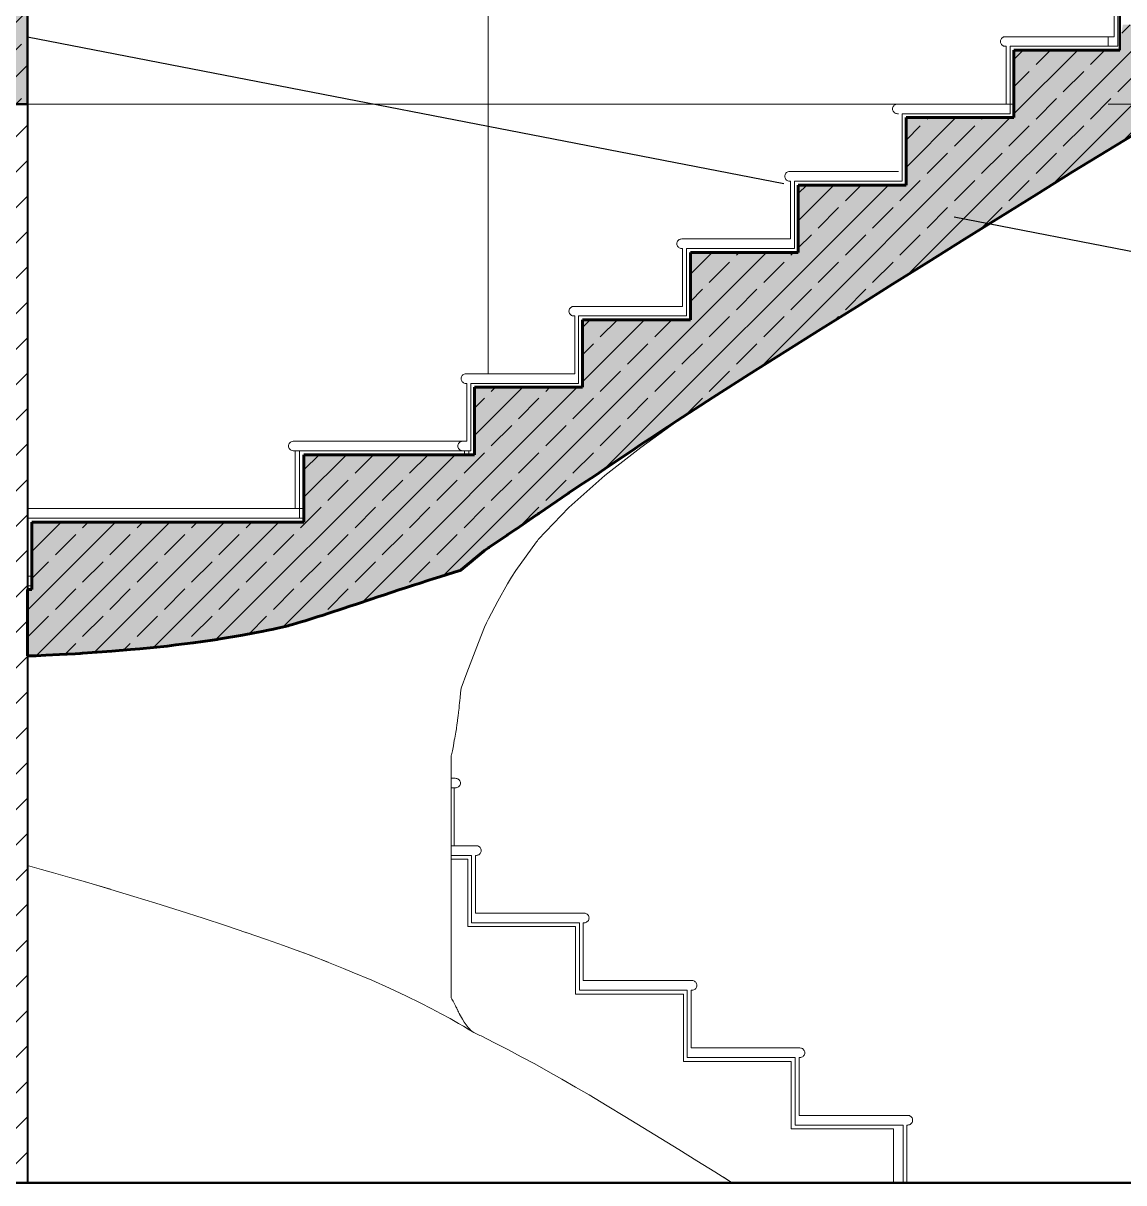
# Model space of a CAD drawing. Extents: x -1929 to 256751, y -18317 to 36108.
# Drawn here: x 3208.1 to 3493.8, y 790 to 1091 of the extents above; entities that cross this region are included whole.
import ezdxf

# ---------------------------------------------------------------- set-up
doc = ezdxf.new("R2010")
doc.units = 0
doc.header["$LTSCALE"] = 5
doc.header["$MEASUREMENT"] = 0
doc.linetypes.add('- Скирити линии', pattern=[245, 200, -45])
for name, color, linetype in [('1 _ Греди - Основни.Structural - Bearing', 7, 'Continuous'), ('1 _ Плочи - Основни.Structural - Bearing', 7, 'Continuous'), ('7 _ - Основни елементи.2D Elements', 7, 'Continuous'), ('Structural - Bearing', 7, 'Continuous'), ('Structural - Stair & Railing', 7, 'Continuous')]:
    doc.layers.add(name, color=color, linetype=linetype)
pattern_1 = [(45, (3672.576, 1105.042), (-7.07107, 7.07107), []), (45, (3669.04, 1108.577), (-7.07107, 7.07107), [7.5, -2.5])]

msp = doc.modelspace()

# ---------------------------------------------------------------- hatches: boundary and pattern name
at = {"layer": '1 _ Греди - Основни.Structural - Bearing', "linetype": 'Continuous', "lineweight": 15}
msp.add_hatch(color=9, dxfattribs=at).paths.add_polyline_path([(3184.25, 1105.04), (3184.25, 1070.04), (3209.25, 1070.04), (3209.25, 1105.04)])
at = {"layer": '1 _ Греди - Основни.Structural - Bearing', "linetype": 'Continuous', "lineweight": 13, "true_color": 0x2b2b2b}
h = msp.add_hatch(dxfattribs=at)
h.set_pattern_fill('1_СТОМАНОБЕТОН_0001', color=250, scale=0.05, style=0, pattern_type=2)
h.set_pattern_definition(pattern_1)
h.paths.add_polyline_path([(3184.25, 1105.04), (3184.25, 1070.04), (3209.25, 1070.04), (3209.25, 1105.04)])
at = {"layer": 'Structural - Bearing', "linetype": 'Continuous', "lineweight": 15, "true_color": 0x5e5e5e}
h = msp.add_hatch(dxfattribs=at)
h.set_pattern_fill('COMMON_BRICK_0001', color=251, scale=0.05, style=0, pattern_type=2)
h.set_pattern_definition([(45, (3672.576, 1105.0416), (-4.596194, 4.596194), [])])
h.paths.add_polyline_path([(3184.25, 1070.04), (3184.25, 790.04), (3209.25, 790.04), (3209.25, 1070.04)])
at = {"layer": 'Structural - Stair & Railing', "linetype": 'Continuous', "lineweight": 15}
msp.add_hatch(color=9, dxfattribs=at).paths.add_polyline_path([(3209.25, 944.04), (3209.25, 926.8), (3211.5, 926.87), (3214.04, 926.97), (3217.54, 927.14), (3221.65, 927.39), (3222.96, 927.46), (3223.53, 927.5), (3231.12, 928.03), (3236.01, 928.46), (3238.43, 928.66), (3245.47, 929.38), (3247.79, 929.66), (3252.24, 930.21), (3257.23, 930.93), (3258.45, 931.1), (3258.76, 931.15), (3265.06, 932.18), (3268.15, 932.77), (3270.07, 933.13), (3271.73, 933.48), (3273.12, 933.76), (3273.78, 933.9), (3276.94, 934.65), (3277.01, 934.67), (3278.05, 934.97), (3280.33, 935.65), (3281.36, 935.95), (3282.4, 936.27), (3284.68, 937), (3285.72, 937.32), (3287.44, 937.88), (3291.22, 939.13), (3292.94, 939.69), (3294.66, 940.26), (3298.44, 941.54), (3300.16, 942.11), (3301.88, 942.67), (3305.66, 943.95), (3307.38, 944.51), (3307.93, 944.69), (3309.16, 945.09), (3309.72, 945.27), (3310.88, 945.63), (3313.43, 946.45), (3314.59, 946.82), (3316.31, 947.35), (3320.09, 948.55), (3321.81, 949.08), (3321.86, 949.12), (3324.78, 951.57), (3324.87, 951.65), (3327.8, 954.11), (3327.84, 954.14), (3328.89, 954.86), (3328.97, 954.92), (3333.79, 958.19), (3333.86, 958.24), (3335.96, 959.67), (3336.07, 959.74), (3341.33, 963.3), (3341.4, 963.35), (3341.83, 963.65), (3341.95, 963.73), (3349.7, 969.03), (3349.81, 969.11), (3352.17, 970.75), (3356.79, 973.75), (3359.15, 975.4), (3361.51, 977.02), (3366.12, 980.07), (3368.48, 981.68), (3370.84, 983.25), (3375.45, 986.26), (3377.81, 987.83), (3387.13, 993.87), (3396.46, 999.82), (3405.8, 1005.72), (3415.13, 1011.58), (3424.46, 1017.42), (3433.8, 1023.26), (3443.13, 1029.09), (3452.46, 1034.92), (3461.8, 1040.76), (3471.13, 1046.59), (3480.46, 1052.42), (3544.02, 1091.04), (3493.59, 1090.63), (3492.31, 1084.04), (3465.31, 1084.04), (3465.31, 1066.54), (3437.31, 1066.54), (3437.31, 1049.04), (3409.31, 1049.04), (3409.31, 1031.54), (3381.31, 1031.54), (3381.31, 1014.04), (3353.31, 1014.04), (3353.31, 996.54), (3325.31, 996.54), (3325.31, 979.04), (3280.98, 979.04), (3280.98, 961.54), (3210.35, 961.54), (3210.35, 944.04)])
at = {"layer": 'Structural - Stair & Railing', "linetype": 'Continuous', "lineweight": 13, "true_color": 0x2b2b2b}
h = msp.add_hatch(dxfattribs=at)
h.set_pattern_fill('1_СТОМАНОБЕТОН_0001', color=250, scale=0.05, style=0, pattern_type=2)
h.set_pattern_definition(pattern_1)
h.paths.add_polyline_path([(3209.25, 944.04), (3209.25, 926.8), (3211.5, 926.87), (3214.04, 926.97), (3217.54, 927.14), (3221.65, 927.39), (3222.96, 927.46), (3223.53, 927.5), (3231.12, 928.03), (3236.01, 928.46), (3238.43, 928.66), (3245.47, 929.38), (3247.79, 929.66), (3252.24, 930.21), (3257.23, 930.93), (3258.45, 931.1), (3258.76, 931.15), (3265.06, 932.18), (3268.15, 932.77), (3270.07, 933.13), (3271.73, 933.48), (3273.12, 933.76), (3273.78, 933.9), (3276.94, 934.65), (3277.01, 934.67), (3278.05, 934.97), (3280.33, 935.65), (3281.36, 935.95), (3282.4, 936.27), (3284.68, 937), (3285.72, 937.32), (3287.44, 937.88), (3291.22, 939.13), (3292.94, 939.69), (3294.66, 940.26), (3298.44, 941.54), (3300.16, 942.11), (3301.88, 942.67), (3305.66, 943.95), (3307.38, 944.51), (3307.93, 944.69), (3309.16, 945.09), (3309.72, 945.27), (3310.88, 945.63), (3313.43, 946.45), (3314.59, 946.82), (3316.31, 947.35), (3320.09, 948.55), (3321.81, 949.08), (3321.86, 949.12), (3324.78, 951.57), (3324.87, 951.65), (3327.8, 954.11), (3327.84, 954.14), (3328.89, 954.86), (3328.97, 954.92), (3333.79, 958.19), (3333.86, 958.24), (3335.96, 959.67), (3336.07, 959.74), (3341.33, 963.3), (3341.4, 963.35), (3341.83, 963.65), (3341.95, 963.73), (3349.7, 969.03), (3349.81, 969.11), (3352.17, 970.75), (3356.79, 973.75), (3359.15, 975.4), (3361.51, 977.02), (3366.12, 980.07), (3368.48, 981.68), (3370.84, 983.25), (3375.45, 986.26), (3377.81, 987.83), (3387.13, 993.87), (3396.46, 999.82), (3405.8, 1005.72), (3415.13, 1011.58), (3424.46, 1017.42), (3433.8, 1023.26), (3443.13, 1029.09), (3452.46, 1034.92), (3461.8, 1040.76), (3471.13, 1046.59), (3480.46, 1052.42), (3542.85, 1090.33), (3493.59, 1090.63), (3492.84, 1084.04), (3465.31, 1084.04), (3465.31, 1066.54), (3437.31, 1066.54), (3437.31, 1049.04), (3409.31, 1049.04), (3409.31, 1031.54), (3381.31, 1031.54), (3381.31, 1014.04), (3353.31, 1014.04), (3353.31, 996.54), (3325.31, 996.54), (3325.31, 979.04), (3280.98, 979.04), (3280.98, 961.54), (3210.35, 961.54), (3210.35, 944.04)])

# ---------------------------------------------------------------- linework, layer by layer
at = {"layer": '1 _ Греди - Основни.Structural - Bearing', "color": 7, "linetype": 'Continuous', "lineweight": 50, "ltscale": 0.01}
for p, q in [((3209.25, 1105.04), (3209.25, 1070.04)), ((3209.25, 1070.04), (3184.25, 1070.04))]:
    msp.add_line(p, q, dxfattribs=at)
at = {"layer": '1 _ Плочи - Основни.Structural - Bearing', "color": 7, "linetype": 'Continuous', "lineweight": 50, "ltscale": 0.01}
msp.add_line((3492.84, 1105.04), (3492.84, 1084.04), dxfattribs=at)
at = {"layer": '7 _ - Основни елементи.2D Elements', "linetype": '- Скирити линии', "lineweight": 25, "ltscale": 0.2, "flags": 128}
msp.add_lwpolyline([(3209.25, 1087.54), (4394.25, 857.31)], dxfattribs=at)
at = {"layer": 'Structural - Bearing', "color": 251, "linetype": 'Continuous', "lineweight": 20, "ltscale": 0.01, "true_color": 0x6a6a6a}
for p, q in [((3328.8, 1381.04), (3328.8, 1000.04)), ((3435.06, 1070.04), (3209.25, 1070.04)), ((3465.31, 1070.04), (3463.31, 1070.04)), ((3544.02, 1070.04), (3489.81, 1070.04))]:
    msp.add_line(p, q, dxfattribs=at)
at = {"layer": 'Structural - Bearing', "color": 7, "linetype": 'Continuous', "lineweight": 40, "ltscale": 0.01}
for p, q in [((3209.25, 1070.04), (3209.25, 965.04)), ((3209.25, 965.04), (3209.25, 962.54)), ((3209.25, 962.54), (3209.25, 944.04)), ((3209.25, 926.8), (3209.25, 790.04))]:
    msp.add_line(p, q, dxfattribs=at)
at = {"layer": 'Structural - Bearing', "color": 7, "linetype": 'Continuous', "lineweight": 50, "ltscale": 0.01}
for p, q in [((3209.25, 790.04), (3184.25, 790.04)), ((3553.02, 790.04), (3209.25, 790.04))]:
    msp.add_line(p, q, dxfattribs=at)
at = {"layer": 'Structural - Stair & Railing', "linetype": 'Continuous', "lineweight": 15, "ltscale": 0.01}
for p, q in [((3491.31, 1105.04), (3491.31, 1087.54)), ((3492.31, 1105.04), (3492.31, 1087.54)), ((3489.81, 1085.04), (3489.81, 1087.54)), ((3492.31, 1087.54), (3492.31, 1085.04)), ((3463.31, 1085.04), (3463.31, 1070.04)), ((3464.31, 1085.04), (3464.31, 1070.04)), ((3492.31, 1085.04), (3464.31, 1085.04)), ((3464.31, 1070.04), (3464.31, 1067.54)), ((3436.31, 1067.54), (3436.31, 1052.54)), ((3464.31, 1067.54), (3436.31, 1067.54)), ((3436.31, 1052.54), (3436.31, 1050.04)), ((3407.31, 1050.04), (3407.31, 1035.04)), ((3408.31, 1050.04), (3408.31, 1035.04)), ((3436.31, 1050.04), (3408.31, 1050.04)), ((3379.31, 1032.54), (3379.31, 1017.54)), ((3380.31, 1032.54), (3380.31, 1017.54)), ((3408.31, 1032.54), (3380.31, 1032.54)), ((3408.31, 1035.04), (3408.31, 1032.54)), ((3380.31, 1017.54), (3380.31, 1015.04)), ((3351.31, 1015.04), (3351.31, 1000.04)), ((3352.31, 1015.04), (3352.31, 1000.04)), ((3380.31, 1015.04), (3352.31, 1015.04)), ((3352.31, 1000.04), (3352.31, 997.54)), ((3323.31, 997.54), (3323.31, 982.54)), ((3324.31, 997.54), (3324.31, 982.54)), ((3352.31, 997.54), (3324.31, 997.54)), ((3321, 981.51), (3320.98, 981.29)), ((3320.98, 981.29), (3321, 981.07)), ((3321.06, 981.72), (3321, 981.51)), ((3321.17, 981.92), (3321.06, 981.72)), ((3321.31, 982.1), (3321.17, 981.92)), ((3321.48, 982.25), (3321.31, 982.1)), ((3321.69, 982.37), (3321.48, 982.25)), ((3321.91, 982.47), (3321.69, 982.37)), ((3322.15, 982.52), (3321.91, 982.47)), ((3322.39, 982.54), (3322.15, 982.52)), ((3324.31, 982.54), (3324.31, 980.04)), ((3278.71, 980.04), (3279.84, 980.04)), ((3278.71, 980.04), (3278.71, 965.04)), ((3279.84, 980.04), (3278.71, 980.04)), ((3279.84, 980.04), (3279.84, 965.04)), ((3324.31, 980.04), (3279.84, 980.04)), ((3321, 981.07), (3321.06, 980.86)), ((3321.06, 980.86), (3321.17, 980.67)), ((3321.17, 980.67), (3321.31, 980.49)), ((3321.31, 980.49), (3321.48, 980.33)), ((3321.48, 980.33), (3321.69, 980.21)), ((3321.69, 980.21), (3321.91, 980.12)), ((3321.91, 980.12), (3322.15, 980.06)), ((3322.15, 980.06), (3322.39, 980.04)), ((3322.68, 979.04), (3322.68, 980.04)), ((3323.81, 980.04), (3323.81, 979.04)), ((3278.71, 965.04), (3209.25, 965.04)), ((3278.71, 965.04), (3280.98, 965.04)), ((3279.84, 965.04), (3279.84, 962.54)), ((3279.84, 962.54), (3209.25, 962.54)), ((3279.84, 962.54), (3280.98, 962.54)), ((3209.25, 947.54), (3210.35, 947.54)), ((3209.25, 945.04), (3210.35, 945.04)), ((3250.88, 930.04), (3250.89, 930.04)), ((3319.25, 895.04), (3320.27, 895.04)), ((3320.27, 895.04), (3320.51, 895.02)), ((3320.51, 895.02), (3320.74, 894.97)), ((3320.74, 894.97), (3320.95, 894.87)), ((3320.95, 894.87), (3321.15, 894.75)), ((3321.15, 894.75), (3321.31, 894.6)), ((3321.31, 894.6), (3321.45, 894.42)), ((3321.45, 894.42), (3321.55, 894.22)), ((3321.55, 894.22), (3321.61, 894.01)), ((3321.61, 894.01), (3321.63, 893.79)), ((3319.25, 892.54), (3320, 892.54)), ((3320, 892.54), (3319.25, 892.54)), ((3320, 877.54), (3320, 892.54)), ((3320, 892.54), (3320.27, 892.54)), ((3320.51, 892.56), (3320.27, 892.54)), ((3320.74, 892.62), (3320.51, 892.56)), ((3320.95, 892.71), (3320.74, 892.62)), ((3321.15, 892.83), (3320.95, 892.71)), ((3321.31, 892.99), (3321.15, 892.83)), ((3321.45, 893.17), (3321.31, 892.99)), ((3321.55, 893.36), (3321.45, 893.17)), ((3321.61, 893.57), (3321.55, 893.36)), ((3321.63, 893.79), (3321.61, 893.57)), ((3319.25, 877.54), (3320, 877.54)), ((3320, 877.54), (3325.77, 877.54)), ((3325.77, 877.54), (3325.98, 877.52)), ((3325.98, 877.52), (3326.19, 877.47)), ((3326.19, 877.47), (3326.39, 877.37)), ((3326.39, 877.37), (3326.57, 877.25)), ((3326.57, 877.25), (3326.72, 877.1)), ((3326.72, 877.1), (3326.85, 876.92)), ((3326.85, 876.92), (3326.94, 876.72)), ((3326.94, 876.72), (3327, 876.51)), ((3327, 876.07), (3326.94, 875.86)), ((3327, 876.51), (3327.02, 876.29)), ((3327.02, 876.29), (3327, 876.07)), ((3319.25, 875.04), (3324.52, 875.04)), ((3324.52, 875.04), (3324.52, 860.04)), ((3325.52, 860.04), (3325.52, 875.04)), ((3325.52, 875.04), (3325.77, 875.04)), ((3325.98, 875.06), (3325.77, 875.04)), ((3326.19, 875.12), (3325.98, 875.06)), ((3326.39, 875.21), (3326.19, 875.12)), ((3326.57, 875.33), (3326.39, 875.21)), ((3326.72, 875.49), (3326.57, 875.33)), ((3326.85, 875.67), (3326.72, 875.49)), ((3326.94, 875.86), (3326.85, 875.67)), ((3324.52, 857.54), (3324.52, 860.04)), ((3325.52, 860.04), (3353.77, 860.04)), ((3353.77, 860.04), (3353.98, 860.02)), ((3353.98, 860.02), (3354.19, 859.97)), ((3354.19, 859.97), (3354.39, 859.87)), ((3354.39, 859.87), (3354.57, 859.75)), ((3354.57, 859.75), (3354.72, 859.6)), ((3354.72, 857.99), (3354.57, 857.83)), ((3354.72, 859.6), (3354.85, 859.42)), ((3354.85, 858.17), (3354.72, 857.99)), ((3354.85, 859.42), (3354.94, 859.22)), ((3354.94, 858.36), (3354.85, 858.17)), ((3354.94, 859.22), (3355, 859.01)), ((3355, 858.57), (3354.94, 858.36)), ((3355, 859.01), (3355.02, 858.79)), ((3355.02, 858.79), (3355, 858.57)), ((3324.52, 857.54), (3352.52, 857.54)), ((3352.52, 857.54), (3352.52, 842.54)), ((3353.52, 842.54), (3353.52, 857.54)), ((3353.52, 857.54), (3353.77, 857.54)), ((3353.98, 857.56), (3353.77, 857.54)), ((3354.19, 857.62), (3353.98, 857.56)), ((3354.39, 857.71), (3354.19, 857.62)), ((3354.57, 857.83), (3354.39, 857.71)), ((3352.52, 840.04), (3352.52, 842.54)), ((3352.52, 840.04), (3380.52, 840.04)), ((3353.52, 842.54), (3381.77, 842.54)), ((3380.52, 840.04), (3380.52, 825.04)), ((3381.52, 825.04), (3381.52, 840.04)), ((3381.52, 840.04), (3381.77, 840.04)), ((3381.77, 842.54), (3381.98, 842.52)), ((3381.98, 840.06), (3381.77, 840.04)), ((3381.98, 842.52), (3382.19, 842.47)), ((3382.19, 840.12), (3381.98, 840.06)), ((3382.19, 842.47), (3382.39, 842.37)), ((3382.39, 840.21), (3382.19, 840.12)), ((3382.39, 842.37), (3382.57, 842.25)), ((3382.57, 840.33), (3382.39, 840.21)), ((3382.57, 842.25), (3382.72, 842.1)), ((3382.72, 840.49), (3382.57, 840.33)), ((3382.72, 842.1), (3382.85, 841.92)), ((3382.85, 840.67), (3382.72, 840.49)), ((3382.85, 841.92), (3382.94, 841.72)), ((3382.94, 840.86), (3382.85, 840.67)), ((3382.94, 841.72), (3383, 841.51)), ((3383, 841.07), (3382.94, 840.86)), ((3383, 841.51), (3383.02, 841.29)), ((3383.02, 841.29), (3383, 841.07)), ((3380.52, 822.54), (3380.52, 825.04)), ((3381.52, 825.04), (3409.77, 825.04)), ((3409.77, 825.04), (3409.98, 825.02)), ((3409.98, 825.02), (3410.19, 824.97)), ((3410.19, 824.97), (3410.39, 824.87)), ((3410.39, 824.87), (3410.57, 824.75)), ((3410.57, 824.75), (3410.72, 824.6)), ((3380.52, 822.54), (3408.52, 822.54)), ((3408.52, 822.54), (3408.52, 807.54)), ((3409.52, 807.54), (3409.52, 822.54)), ((3409.52, 822.54), (3409.77, 822.54)), ((3409.98, 822.56), (3409.77, 822.54)), ((3410.19, 822.62), (3409.98, 822.56)), ((3410.39, 822.71), (3410.19, 822.62)), ((3410.57, 822.83), (3410.39, 822.71)), ((3410.72, 822.99), (3410.57, 822.83)), ((3410.72, 824.6), (3410.85, 824.42)), ((3410.85, 823.17), (3410.72, 822.99)), ((3410.85, 824.42), (3410.94, 824.22)), ((3410.94, 823.36), (3410.85, 823.17)), ((3410.94, 824.22), (3411, 824.01)), ((3411, 823.57), (3410.94, 823.36)), ((3411, 824.01), (3411.02, 823.79)), ((3411.02, 823.79), (3411, 823.57)), ((3408.52, 805.04), (3408.52, 807.54)), ((3409.52, 807.54), (3437.77, 807.54)), ((3437.77, 807.54), (3437.98, 807.52)), ((3437.98, 807.52), (3438.19, 807.47)), ((3438.19, 807.47), (3438.39, 807.37)), ((3438.39, 807.37), (3438.57, 807.25)), ((3438.57, 807.25), (3438.72, 807.1)), ((3438.72, 807.1), (3438.85, 806.92)), ((3438.85, 806.92), (3438.94, 806.72)), ((3438.94, 806.72), (3439, 806.51)), ((3408.52, 805.04), (3436.52, 805.04)), ((3436.52, 805.04), (3436.52, 790.04)), ((3437.52, 790.04), (3437.52, 805.04)), ((3437.52, 805.04), (3437.77, 805.04)), ((3437.98, 805.06), (3437.77, 805.04)), ((3438.19, 805.12), (3437.98, 805.06)), ((3438.39, 805.21), (3438.19, 805.12)), ((3438.57, 805.33), (3438.39, 805.21)), ((3438.72, 805.49), (3438.57, 805.33)), ((3438.85, 805.67), (3438.72, 805.49)), ((3438.94, 805.86), (3438.85, 805.67)), ((3439, 806.07), (3438.94, 805.86)), ((3439, 806.51), (3439.02, 806.29)), ((3439.02, 806.29), (3439, 806.07))]:
    msp.add_line(p, q, dxfattribs=at)
at = {"layer": 'Structural - Stair & Railing', "linetype": 'Continuous', "lineweight": 60, "ltscale": 0.01}
for p, q in [((3465.31, 1084.04), (3465.31, 1066.54)), ((3492.84, 1084.04), (3465.31, 1084.04)), ((3437.31, 1066.54), (3437.31, 1049.04)), ((3465.31, 1066.54), (3437.31, 1066.54)), ((3409.31, 1049.04), (3409.31, 1031.54)), ((3437.31, 1049.04), (3409.31, 1049.04)), ((3381.31, 1031.54), (3381.31, 1014.04)), ((3409.31, 1031.54), (3381.31, 1031.54)), ((3353.31, 1014.04), (3353.31, 996.54)), ((3381.31, 1014.04), (3353.31, 1014.04)), ((3325.31, 996.54), (3325.31, 979.04)), ((3353.31, 996.54), (3325.31, 996.54)), ((3280.98, 979.04), (3280.98, 961.54)), ((3325.31, 979.04), (3280.98, 979.04)), ((3210.35, 961.54), (3210.35, 944.04)), ((3280.98, 961.54), (3210.35, 961.54)), ((3209.25, 944.04), (3209.25, 926.8)), ((3210.35, 944.04), (3209.25, 944.04))]:
    msp.add_line(p, q, dxfattribs=at)
at = {"layer": 'Structural - Stair & Railing', "linetype": 'Continuous', "lineweight": 13, "ltscale": 0.01}
for p, q in [((3466.48, 1043.68), (3469.43, 1045.53)), ((3461.81, 1040.76), (3466.48, 1043.68)), ((3457.15, 1037.85), (3461.81, 1040.76)), ((3452.48, 1034.93), (3457.15, 1037.85)), ((3449.26, 1032.92), (3452.48, 1034.93)), ((3382.48, 990.83), (3387.13, 993.87)), ((3377.81, 987.65), (3382.48, 990.78)), ((3385.7, 992.93), (3382.48, 990.78)), ((3373.15, 984.28), (3377.81, 987.65)), ((3368.48, 980.91), (3373.15, 984.28)), ((3363.81, 977.29), (3368.48, 980.91)), ((3359.15, 973.66), (3363.81, 977.29)), ((3354.48, 969.51), (3359.15, 973.66)), ((3349.81, 965.36), (3354.48, 969.51)), ((3345.83, 961.19), (3349.81, 965.36)), ((3341.84, 957.03), (3345.83, 961.19)), ((3338.7, 952.71), (3341.4, 956.42)), ((3341.4, 956.42), (3341.62, 956.72)), ((3341.62, 956.72), (3341.84, 957.03)), ((3335.99, 949.01), (3338.7, 952.71)), ((3334.93, 947.28), (3335.99, 949.01)), ((3331.38, 941.01), (3333.86, 945.55)), ((3333.86, 945.55), (3334.93, 947.28)), ((3328.9, 936.47), (3331.38, 941.01)), ((3328.37, 935.38), (3328.9, 936.47)), ((3326.33, 930.33), (3327.84, 934.28)), ((3327.84, 934.28), (3328.37, 935.38)), ((3323.32, 922.42), (3326.33, 930.33)), ((3321.81, 918.46), (3323.32, 922.42)), ((3321.75, 917.83), (3321.81, 918.46)), ((3321.41, 914.6), (3321.48, 915.25)), ((3321.48, 915.25), (3321.54, 915.91)), ((3321.54, 915.91), (3321.57, 916.12)), ((3321.57, 916.12), (3321.59, 916.33)), ((3321.59, 916.33), (3321.63, 916.76)), ((3321.63, 916.76), (3321.68, 917.19)), ((3321.68, 917.19), (3321.75, 917.83)), ((3321.1, 911.87), (3321.14, 912.2)), ((3321.14, 912.2), (3321.21, 912.74)), ((3321.21, 912.74), (3321.27, 913.28)), ((3321.27, 913.28), (3321.34, 913.94)), ((3321.34, 913.94), (3321.41, 914.6)), ((3320.74, 908.94), (3320.86, 909.89)), ((3320.86, 909.89), (3320.87, 909.93)), ((3320.87, 909.93), (3320.98, 910.88)), ((3320.98, 910.88), (3321.02, 911.21)), ((3321.02, 911.21), (3321.06, 911.54)), ((3321.06, 911.54), (3321.1, 911.87)), ((3320.21, 905.49), (3320.44, 906.99)), ((3320.44, 906.99), (3320.57, 907.88)), ((3320.57, 907.88), (3320.61, 908.04)), ((3320.61, 908.04), (3320.74, 908.94)), ((3319.59, 902.17), (3319.8, 903.46)), ((3319.8, 903.46), (3320.04, 904.9)), ((3320.04, 904.9), (3320.21, 905.49)), ((3319.25, 900.98), (3319.28, 901.14)), ((3319.25, 899.87), (3319.25, 900.98)), ((3319.28, 901.14), (3319.59, 902.17)), ((3319.25, 898.52), (3319.25, 899.87)), ((3319.25, 897.59), (3319.25, 898.52)), ((3319.25, 896.16), (3319.25, 897.59)), ((3319.25, 894.6), (3319.25, 896.16)), ((3319.25, 894.06), (3319.25, 894.6)), ((3319.25, 892.46), (3319.25, 894.06)), ((3319.25, 891.4), (3319.25, 892.46)), ((3319.25, 891.23), (3319.25, 891.4)), ((3319.25, 890.16), (3319.25, 891.23)), ((3319.25, 889.03), (3319.25, 890.16)), ((3319.25, 888.98), (3319.25, 889.03)), ((3319.25, 887.86), (3319.25, 888.98)), ((3319.25, 887.25), (3319.25, 887.86)), ((3319.25, 886.65), (3319.25, 887.25)), ((3319.25, 886.05), (3319.25, 886.65)), ((3319.25, 885.45), (3319.25, 886.05)), ((3319.25, 884.74), (3319.25, 885.45)), ((3319.25, 884.03), (3319.25, 884.74)), ((3319.25, 883.31), (3319.25, 884.03)), ((3319.25, 882.6), (3319.25, 883.31)), ((3319.25, 881.89), (3319.25, 882.6)), ((3319.25, 881.18), (3319.25, 881.89)), ((3319.25, 880.47), (3319.25, 881.18)), ((3319.25, 879.76), (3319.25, 880.47)), ((3319.25, 879.05), (3319.25, 879.76)), ((3319.25, 878.33), (3319.25, 879.05)), ((3319.25, 877.62), (3319.25, 878.33)), ((3319.25, 876.91), (3319.25, 877.62)), ((3319.25, 876.08), (3319.25, 876.91)), ((3319.25, 875.26), (3319.25, 876.08)), ((3319.25, 874.6), (3319.25, 875.26)), ((3319.25, 873.95), (3319.25, 874.6)), ((3319.25, 874.04), (3323.52, 874.04)), ((3319.25, 873.05), (3319.25, 873.95)), ((3319.25, 872.14), (3319.25, 873.05)), ((3323.52, 856.54), (3323.52, 874.04)), ((3212.92, 871.35), (3209.25, 872.38)), ((3212.92, 871.35), (3216.04, 870.47)), ((3220.25, 869.29), (3216.04, 870.47)), ((3319.25, 871.24), (3319.25, 872.14)), ((3319.25, 870.34), (3319.25, 871.24)), ((3319.25, 869.64), (3319.25, 870.34)), ((3220.25, 869.29), (3224.3, 868.15)), ((3223.99, 868.24), (3230.79, 866.28)), ((3226.89, 867.4), (3230.87, 866.2)), ((3319.25, 868.94), (3319.25, 869.64)), ((3319.25, 868.24), (3319.25, 868.94)), ((3319.25, 867.54), (3319.25, 868.24)), ((3319.25, 866.84), (3319.25, 867.54)), ((3230.87, 866.2), (3236.81, 864.38)), ((3236.81, 864.38), (3242.55, 862.6)), ((3319.25, 866.14), (3319.25, 866.84)), ((3319.25, 865.44), (3319.25, 866.14)), ((3319.25, 864.74), (3319.25, 865.44)), ((3319.25, 864.05), (3319.25, 864.74)), ((3319.25, 863.35), (3319.25, 864.05)), ((3242.55, 862.6), (3248.84, 860.63)), ((3319.25, 862.65), (3319.25, 863.35)), ((3319.25, 861.95), (3319.25, 862.65)), ((3319.25, 861.29), (3319.25, 861.95)), ((3319.25, 860.64), (3319.25, 861.29)), ((3248.84, 860.63), (3254.87, 858.7)), ((3254.87, 858.7), (3260.65, 856.81)), ((3319.25, 859.98), (3319.25, 860.64)), ((3319.25, 859.32), (3319.25, 859.98)), ((3319.25, 858.65), (3319.25, 859.32)), ((3319.25, 857.99), (3319.25, 858.65)), ((3319.25, 857.32), (3319.25, 857.99)), ((3260.65, 856.81), (3266.18, 854.96)), ((3265.77, 855.1), (3265.98, 855.02)), ((3265.98, 855.02), (3271.26, 853.21)), ((3319.25, 856.65), (3319.25, 857.32)), ((3319.25, 855.99), (3319.25, 856.65)), ((3319.25, 855.33), (3319.25, 855.99)), ((3319.25, 854.66), (3319.25, 855.33)), ((3323.52, 856.54), (3351.52, 856.54)), ((3351.52, 839.04), (3351.52, 856.54)), ((3271.26, 853.21), (3275.67, 851.64)), ((3319.25, 854), (3319.25, 854.66)), ((3319.25, 853.39), (3319.25, 854)), ((3319.25, 852.77), (3319.25, 853.39)), ((3319.25, 852.16), (3319.25, 852.77)), ((3319.25, 851.54), (3319.25, 852.16)), ((3275.67, 851.64), (3279.9, 850.12)), ((3277.79, 850.88), (3279.29, 850.33)), ((3279.29, 850.33), (3283.33, 848.83)), ((3280.97, 849.71), (3283.2, 848.87)), ((3283.2, 848.87), (3287.31, 847.28)), ((3319.25, 850.93), (3319.25, 851.54)), ((3319.25, 850.31), (3319.25, 850.93)), ((3319.25, 849.7), (3319.25, 850.31)), ((3319.25, 849.08), (3319.25, 849.7)), ((3319.25, 848.47), (3319.25, 849.08)), ((3287.4, 847.23), (3285.51, 847.97)), ((3291.28, 845.67), (3287.4, 847.23)), ((3319.25, 847.85), (3319.25, 848.47)), ((3319.25, 847.24), (3319.25, 847.85)), ((3319.25, 846.62), (3319.25, 847.24)), ((3319.25, 846.01), (3319.25, 846.62)), ((3319.25, 845.4), (3319.25, 846.01)), ((3291.28, 845.67), (3293.56, 844.75)), ((3298.6, 842.62), (3293.56, 844.75)), ((3319.25, 844.78), (3319.25, 845.4)), ((3319.25, 844.17), (3319.25, 844.78)), ((3319.25, 843.44), (3319.25, 844.17)), ((3319.25, 842.71), (3319.25, 843.44)), ((3303.25, 840.56), (3298.6, 842.62)), ((3307.5, 838.58), (3303.25, 840.56)), ((3319.25, 842.11), (3319.25, 842.71)), ((3319.25, 841.5), (3319.25, 842.11)), ((3319.25, 840.88), (3319.25, 841.5)), ((3319.25, 840.83), (3319.25, 840.88)), ((3319.25, 840.21), (3319.25, 840.83)), ((3319.25, 840.04), (3319.25, 840.21)), ((3319.25, 840), (3319.25, 840.04)), ((3319.25, 839.83), (3319.25, 840)), ((3319.25, 839.54), (3319.25, 839.83)), ((3311.35, 836.69), (3307.5, 838.58)), ((3319.25, 839.46), (3319.25, 839.54)), ((3319.25, 839.17), (3319.25, 839.46)), ((3319.25, 838.91), (3319.25, 839.17)), ((3319.25, 838.79), (3319.25, 838.91)), ((3319.25, 838.53), (3319.25, 838.79)), ((3319.25, 838.25), (3319.25, 838.53)), ((3319.25, 838.05), (3319.25, 838.25)), ((3319.25, 838.05), (3319.25, 838.25)), ((3319.4, 837.74), (3319.25, 838.05)), ((3319.56, 837.41), (3319.4, 837.74)), ((3319.74, 837.17), (3319.56, 837.41)), ((3319.9, 836.84), (3319.74, 837.17)), ((3320.06, 836.48), (3319.9, 836.84)), ((3351.52, 839.04), (3379.52, 839.04)), ((3379.52, 821.54), (3379.52, 839.04)), ((3314.07, 835.28), (3311.35, 836.69)), ((3314.07, 835.28), (3316.64, 833.92)), ((3316.64, 833.92), (3318.93, 832.65)), ((3320.2, 836.3), (3320.06, 836.48)), ((3320.36, 835.94), (3320.2, 836.3)), ((3320.48, 835.69), (3320.36, 835.94)), ((3320.56, 835.59), (3320.48, 835.69)), ((3320.68, 835.33), (3320.56, 835.59)), ((3320.81, 835.06), (3320.68, 835.33)), ((3320.86, 834.99), (3320.81, 835.06)), ((3320.99, 834.72), (3320.86, 834.99)), ((3321.14, 834.39), (3320.99, 834.72)), ((3321.17, 834.34), (3321.14, 834.39)), ((3321.32, 834.01), (3321.17, 834.34)), ((3321.47, 833.69), (3321.32, 834.01)), ((3318.93, 832.65), (3321.09, 831.43)), ((3321.09, 831.43), (3322.42, 830.66)), ((3321.49, 833.67), (3321.47, 833.69)), ((3321.63, 833.35), (3321.49, 833.67)), ((3322.13, 832.53), (3321.63, 833.35)), ((3322.62, 831.72), (3322.13, 832.53)), ((3323.12, 831.04), (3322.62, 831.72)), ((3323.62, 830.36), (3323.12, 831.04)), ((3322.42, 830.66), (3323.64, 829.94)), ((3323.97, 829.97), (3323.62, 830.36)), ((3323.64, 829.94), (3325.11, 829.08)), ((3324.32, 829.58), (3323.97, 829.97)), ((3324.47, 829.48), (3324.32, 829.58)), ((3324.61, 829.37), (3324.47, 829.48)), ((3325.11, 829.08), (3324.61, 829.37)), ((3325.6, 828.78), (3325.11, 829.08)), ((3325.95, 828.61), (3325.6, 828.78)), ((3326.31, 828.45), (3325.95, 828.61)), ((3326.66, 828.3), (3326.31, 828.45)), ((3327.02, 828.15), (3326.66, 828.3)), ((3330.49, 826.38), (3327.02, 828.15)), ((3333.97, 824.61), (3330.49, 826.38)), ((3337.44, 822.76), (3333.97, 824.61)), ((3340.92, 820.9), (3337.44, 822.76)), ((3344.44, 818.93), (3340.92, 820.9)), ((3347.97, 816.95), (3344.44, 818.93)), ((3379.52, 821.54), (3407.52, 821.54)), ((3407.52, 804.04), (3407.52, 821.54)), ((3351.49, 814.91), (3347.97, 816.95)), ((3355.02, 812.86), (3351.49, 814.91)), ((3359.68, 810.06), (3355.02, 812.86)), ((3364.35, 807.26), (3359.68, 810.06)), ((3369.02, 804.4), (3364.35, 807.26)), ((3373.68, 801.54), (3369.02, 804.4)), ((3407.52, 804.04), (3434.02, 804.04)), ((3434.02, 790.04), (3434.02, 804.04)), ((3378.35, 798.65), (3373.68, 801.54)), ((3383.02, 795.75), (3378.35, 798.65)), ((3387.68, 792.85), (3383.02, 795.75)), ((3392.18, 790.04), (3387.68, 792.85)), ((3387.68, 792.85), (3392.18, 790.04)), ((3389.88, 791.48), (3392.18, 790.04)), ((3390.67, 790.98), (3392.18, 790.04))]:
    msp.add_line(p, q, dxfattribs=at)
at = {"layer": 'Structural - Stair & Railing', "color": 7, "linetype": 'Continuous', "lineweight": 60, "ltscale": 0.01, "flags": 128}
for points in [[(3544.02, 1091.04), (3480.5, 1052.45), (3471.17, 1046.61), (3461.83, 1040.78), (3452.5, 1034.95), (3443.17, 1029.11), (3433.83, 1023.28), (3424.5, 1017.44), (3415.17, 1011.6), (3405.83, 1005.74), (3396.5, 999.85), (3387.17, 993.89), (3377.83, 987.84), (3375.45, 986.26), (3370.84, 983.25), (3368.48, 981.68), (3366.12, 980.07), (3361.51, 977.02), (3359.15, 975.4), (3356.79, 973.75), (3352.17, 970.75), (3349.81, 969.11), (3349.7, 969.03), (3341.95, 963.73), (3341.84, 963.65), (3341.41, 963.36), (3341.33, 963.3), (3336.07, 959.74), (3335.99, 959.69), (3333.89, 958.26), (3333.79, 958.19), (3328.97, 954.92), (3328.9, 954.87), (3327.85, 954.15), (3327.8, 954.11), (3324.87, 951.65), (3324.78, 951.57), (3321.86, 949.12), (3321.81, 949.08)], [(3321.81, 949.08), (3320.09, 948.55), (3316.31, 947.35), (3314.59, 946.82), (3313.43, 946.45), (3310.88, 945.63), (3309.72, 945.27), (3309.16, 945.09), (3307.93, 944.69), (3307.38, 944.51), (3305.66, 943.95), (3301.88, 942.67), (3300.16, 942.11), (3298.44, 941.54), (3294.66, 940.26), (3292.94, 939.69), (3291.22, 939.13), (3287.44, 937.88), (3285.72, 937.32), (3284.68, 937), (3282.4, 936.27), (3281.36, 935.95), (3280.33, 935.65), (3278.05, 934.97), (3277.01, 934.67), (3276.94, 934.65), (3273.78, 933.9), (3273.12, 933.76), (3271.73, 933.48), (3270.07, 933.13), (3268.15, 932.77), (3265.06, 932.18), (3258.76, 931.15), (3258.45, 931.1), (3257.23, 930.93), (3252.24, 930.21), (3247.79, 929.66), (3245.47, 929.38), (3238.43, 928.66), (3236.01, 928.46), (3231.12, 928.03), (3223.53, 927.5), (3222.96, 927.46), (3221.65, 927.39), (3217.54, 927.14), (3214.04, 926.97), (3211.5, 926.87), (3209.25, 926.8)]]:
    msp.add_lwpolyline(points, dxfattribs=at)
at = {"layer": 'Structural - Stair & Railing', "color": 253, "linetype": 'Continuous', "lineweight": 15, "ltscale": 0.01, "flags": 128}
for points in [[(3491.31, 1087.54), (3463.06, 1087.54), (3462.85, 1087.52), (3462.64, 1087.47), (3462.44, 1087.37), (3462.26, 1087.25), (3462.11, 1087.1), (3461.98, 1086.92), (3461.89, 1086.72), (3461.83, 1086.51), (3461.81, 1086.29), (3461.83, 1086.07), (3461.89, 1085.86), (3461.98, 1085.67), (3462.11, 1085.49), (3462.26, 1085.33), (3462.44, 1085.21), (3462.64, 1085.12), (3462.85, 1085.06), (3463.06, 1085.04), (3463.31, 1085.04)], [(3463.31, 1070.04), (3435.06, 1070.04), (3434.85, 1070.02), (3434.64, 1069.97), (3434.44, 1069.87), (3434.26, 1069.75), (3434.11, 1069.6), (3433.98, 1069.42), (3433.89, 1069.22), (3433.83, 1069.01), (3433.81, 1068.79), (3433.83, 1068.57), (3433.89, 1068.36), (3433.98, 1068.17), (3434.11, 1067.99), (3434.26, 1067.83), (3434.44, 1067.71), (3434.64, 1067.62), (3434.85, 1067.56), (3435.06, 1067.54), (3435.31, 1067.54)], [(3435.31, 1052.54), (3407.06, 1052.54), (3406.85, 1052.52), (3406.64, 1052.47), (3406.44, 1052.37), (3406.26, 1052.25), (3406.11, 1052.1), (3405.98, 1051.92), (3405.89, 1051.72), (3405.83, 1051.51), (3405.81, 1051.29), (3405.83, 1051.07), (3405.89, 1050.86), (3405.98, 1050.67), (3406.11, 1050.49), (3406.26, 1050.33), (3406.44, 1050.21), (3406.64, 1050.12), (3406.85, 1050.06), (3407.06, 1050.04), (3407.31, 1050.04)], [(3407.31, 1035.04), (3379.06, 1035.04), (3378.85, 1035.02), (3378.64, 1034.97), (3378.44, 1034.87), (3378.26, 1034.75), (3378.11, 1034.6), (3377.98, 1034.42), (3377.89, 1034.22), (3377.83, 1034.01), (3377.81, 1033.79), (3377.83, 1033.57), (3377.89, 1033.36), (3377.98, 1033.17), (3378.11, 1032.99), (3378.26, 1032.83), (3378.44, 1032.71), (3378.64, 1032.62), (3378.85, 1032.56), (3379.06, 1032.54), (3379.31, 1032.54)], [(3379.31, 1017.54), (3351.06, 1017.54), (3350.85, 1017.52), (3350.64, 1017.47), (3350.44, 1017.37), (3350.26, 1017.25), (3350.11, 1017.1), (3349.98, 1016.92), (3349.89, 1016.72), (3349.83, 1016.51), (3349.81, 1016.29), (3349.83, 1016.07), (3349.89, 1015.86), (3349.98, 1015.67), (3350.11, 1015.49), (3350.26, 1015.33), (3350.44, 1015.21), (3350.64, 1015.12), (3350.85, 1015.06), (3351.06, 1015.04), (3351.31, 1015.04)], [(3351.31, 1000.04), (3323.06, 1000.04), (3322.85, 1000.02), (3322.64, 999.97), (3322.44, 999.87), (3322.26, 999.75), (3322.11, 999.6), (3321.98, 999.42), (3321.89, 999.22), (3321.83, 999.01), (3321.81, 998.79), (3321.83, 998.57), (3321.89, 998.36), (3321.98, 998.17), (3322.11, 997.99), (3322.26, 997.83), (3322.44, 997.71), (3322.64, 997.62), (3322.85, 997.56), (3323.06, 997.54), (3323.31, 997.54)], [(3323.31, 982.54), (3278.43, 982.54), (3278.18, 982.52), (3277.94, 982.47), (3277.72, 982.37), (3277.52, 982.25), (3277.34, 982.1), (3277.2, 981.92), (3277.1, 981.72), (3277.03, 981.51), (3277.01, 981.29), (3277.03, 981.07), (3277.1, 980.86), (3277.2, 980.67), (3277.34, 980.49), (3277.52, 980.33), (3277.72, 980.21), (3277.94, 980.12), (3278.18, 980.06), (3278.43, 980.04), (3278.71, 980.04)]]:
    msp.add_lwpolyline(points, dxfattribs=at)

doc.saveas('drawing.dxf')
